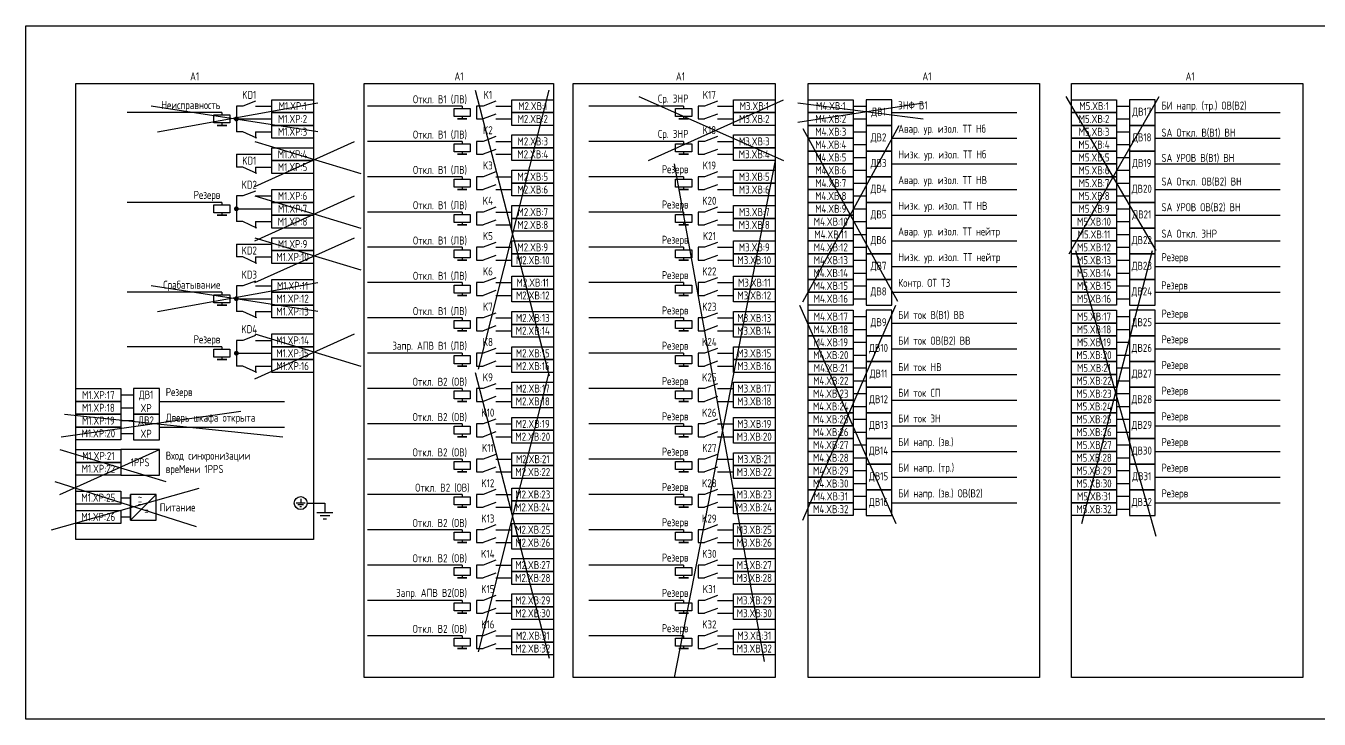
# Model space of a CAD drawing. Header units: millimetres. Extents: x -1117 to 5358, y -90 to 1610.
# Drawn here: x 25 to 427.9, y 704 to 920 of the extents above; entities that cross this region are included whole.
import ezdxf

# ---------------------------------------------------------------- set-up
doc = ezdxf.new("R2010")
doc.units = ezdxf.units.MM
doc.styles.add('Gost_type_A', font='GOST_A.TTF')

# ---------------------------------------------------------------- blocks, each defined once
blk = doc.blocks.new('POINT')
at = {"const_width": 0.75}
blk.add_lwpolyline([(-0.375, 0, 1), (0.375, 0, 1)], format="xyb", close=True, dxfattribs=at)

msp = doc.modelspace()

# ---------------------------------------------------------------- linework, layer by layer
at = {"color": 6}
for p, q in [((165, 900), (188, 811)), ((166, 813), (188, 900)), ((116, 887), (64, 895)), ((66, 887), (116, 896)), ((216, 898), (261, 878)), ((219, 878), (261, 897)), ((265.53, 896), (304.53, 891)), ((349, 898), (377, 850)), ((350, 849), (378, 898)), ((267, 834), (297, 889)), ((267, 888), (296.52, 834.21)), ((116, 831), (64, 839)), ((66, 831), (116, 840)), ((266, 833), (296, 765)), ((267, 766), (296, 833)), ((165, 812), (188, 723)), ((166, 725), (188, 812)), ((36, 792), (92, 800)), ((37, 799), (105, 792)), ((34, 778), (78, 764)), ((33, 763), (79, 776))]:
    msp.add_line(p, q, dxfattribs=at)
at = {"ltscale": 1.08}
for p, q in [((92.58, 895), (90.58, 895)), ((90.58, 895), (90.58, 887)), ((96.58, 895), (101.58, 895)), ((167.41, 895), (165.41, 895)), ((165.41, 895), (165.41, 891)), ((171.41, 895), (176.41, 895)), ((236.41, 895), (234.41, 895)), ((234.41, 895), (234.41, 891)), ((240.41, 895), (245.41, 895)), ((90.58, 891), (101.58, 891)), ((165.41, 891), (167.41, 891)), ((171.41, 891), (176.41, 891)), ((234.41, 891), (236.41, 891)), ((240.41, 891), (245.41, 891)), ((92.58, 887), (90.58, 887)), ((96.58, 887), (101.58, 887)), ((167.41, 884), (165.41, 884)), ((165.41, 884), (165.41, 880)), ((171.41, 884), (176.41, 884)), ((236.41, 884), (234.41, 884)), ((234.41, 884), (234.41, 880)), ((240.41, 884), (245.41, 884)), ((90.58, 880), (101.58, 880)), ((165.41, 880), (167.41, 880)), ((171.41, 880), (176.41, 880)), ((234.41, 880), (236.41, 880)), ((240.41, 880), (245.41, 880)), ((92.58, 876), (90.58, 876)), ((96.58, 876), (101.58, 876)), ((167.41, 873), (165.41, 873)), ((165.41, 873), (165.41, 869)), ((171.41, 873), (176.41, 873)), ((236.41, 873), (234.41, 873)), ((234.41, 873), (234.41, 869)), ((240.41, 873), (245.41, 873)), ((92.58, 867), (90.58, 867)), ((90.58, 867), (90.58, 859)), ((96.58, 867), (101.58, 867)), ((165.41, 869), (167.41, 869)), ((171.41, 869), (176.41, 869)), ((234.41, 869), (236.41, 869)), ((240.41, 869), (245.41, 869)), ((90.58, 863), (101.58, 863)), ((92.58, 859), (90.58, 859)), ((96.58, 859), (101.58, 859)), ((167.41, 862), (165.41, 862)), ((165.41, 862), (165.41, 858)), ((171.41, 862), (176.41, 862)), ((236.41, 862), (234.41, 862)), ((234.41, 862), (234.41, 858)), ((240.41, 862), (245.41, 862)), ((165.41, 858), (167.41, 858)), ((171.41, 858), (176.41, 858)), ((234.41, 858), (236.41, 858)), ((240.41, 858), (245.41, 858)), ((90.58, 852), (101.58, 852)), ((167.41, 851), (165.41, 851)), ((165.41, 851), (165.41, 847)), ((171.41, 851), (176.41, 851)), ((236.41, 851), (234.41, 851)), ((234.41, 851), (234.41, 847)), ((240.41, 851), (245.41, 851)), ((92.58, 848), (90.58, 848)), ((96.58, 848), (101.58, 848)), ((165.41, 847), (167.41, 847)), ((171.41, 847), (176.41, 847)), ((234.41, 847), (236.41, 847)), ((240.41, 847), (245.41, 847)), ((92.58, 839), (90.58, 839)), ((90.58, 839), (90.58, 831)), ((96.58, 839), (101.58, 839)), ((167.41, 840), (165.41, 840)), ((165.41, 840), (165.41, 836)), ((171.41, 840), (176.41, 840)), ((236.41, 840), (234.41, 840)), ((234.41, 840), (234.41, 836)), ((240.41, 840), (245.41, 840)), ((90.58, 835), (101.58, 835)), ((165.41, 836), (167.41, 836)), ((171.41, 836), (176.41, 836)), ((234.41, 836), (236.41, 836)), ((240.41, 836), (245.41, 836)), ((92.58, 831), (90.58, 831)), ((96.58, 831), (101.58, 831)), ((167.41, 829), (165.41, 829)), ((165.41, 829), (165.41, 825)), ((171.41, 829), (176.41, 829)), ((236.41, 829), (234.41, 829)), ((234.41, 829), (234.41, 825)), ((240.41, 829), (245.41, 829)), ((92.58, 822), (90.58, 822)), ((90.58, 822), (90.58, 814)), ((96.58, 822), (101.58, 822)), ((165.41, 825), (167.41, 825)), ((171.41, 825), (176.41, 825)), ((234.41, 825), (236.41, 825)), ((240.41, 825), (245.41, 825)), ((90.58, 818), (101.58, 818)), ((167.41, 818), (165.41, 818)), ((165.41, 818), (165.41, 814)), ((171.41, 818), (176.41, 818)), ((236.41, 818), (234.41, 818)), ((234.41, 818), (234.41, 814)), ((240.41, 818), (245.41, 818)), ((92.58, 814), (90.58, 814)), ((96.58, 814), (101.58, 814)), ((165.41, 814), (167.41, 814)), ((171.41, 814), (176.41, 814)), ((234.41, 814), (236.41, 814)), ((240.41, 814), (245.41, 814)), ((167.41, 807), (165.41, 807)), ((165.41, 807), (165.41, 803)), ((171.41, 807), (176.41, 807)), ((236.41, 807), (234.41, 807)), ((234.41, 807), (234.41, 803)), ((240.41, 807), (245.41, 807)), ((165.41, 803), (167.41, 803)), ((171.41, 803), (176.41, 803)), ((234.41, 803), (236.41, 803)), ((240.41, 803), (245.41, 803)), ((167.41, 796), (165.41, 796)), ((165.41, 796), (165.41, 792)), ((171.41, 796), (176.41, 796)), ((236.41, 796), (234.41, 796)), ((234.41, 796), (234.41, 792)), ((240.41, 796), (245.41, 796)), ((165.41, 792), (167.41, 792)), ((171.41, 792), (176.41, 792)), ((234.41, 792), (236.41, 792)), ((240.41, 792), (245.41, 792)), ((167.41, 785), (165.41, 785)), ((165.41, 785), (165.41, 781)), ((171.41, 785), (176.41, 785)), ((236.41, 785), (234.41, 785)), ((234.41, 785), (234.41, 781)), ((240.41, 785), (245.41, 785)), ((165.41, 781), (167.41, 781)), ((171.41, 781), (176.41, 781)), ((234.41, 781), (236.41, 781)), ((240.41, 781), (245.41, 781)), ((167.41, 774), (165.41, 774)), ((165.41, 774), (165.41, 770)), ((171.41, 774), (176.41, 774)), ((236.41, 774), (234.41, 774)), ((234.41, 774), (234.41, 770)), ((240.41, 774), (245.41, 774)), ((165.41, 770), (167.41, 770)), ((171.41, 770), (176.41, 770)), ((234.41, 770), (236.41, 770)), ((240.41, 770), (245.41, 770)), ((167.41, 763), (165.41, 763)), ((165.41, 763), (165.41, 759)), ((171.41, 763), (176.41, 763)), ((236.41, 763), (234.41, 763)), ((234.41, 763), (234.41, 759)), ((240.41, 763), (245.41, 763)), ((165.41, 759), (167.41, 759)), ((171.41, 759), (176.41, 759)), ((234.41, 759), (236.41, 759)), ((240.41, 759), (245.41, 759)), ((167.41, 752), (165.41, 752)), ((165.41, 752), (165.41, 748)), ((171.41, 752), (176.41, 752)), ((236.41, 752), (234.41, 752)), ((234.41, 752), (234.41, 748)), ((240.41, 752), (245.41, 752)), ((165.41, 748), (167.41, 748)), ((171.41, 748), (176.41, 748)), ((234.41, 748), (236.41, 748)), ((240.41, 748), (245.41, 748)), ((167.41, 741), (165.41, 741)), ((165.41, 741), (165.41, 737)), ((171.41, 741), (176.41, 741)), ((236.41, 741), (234.41, 741)), ((234.41, 741), (234.41, 737)), ((240.41, 741), (245.41, 741)), ((165.41, 737), (167.41, 737)), ((171.41, 737), (176.41, 737)), ((234.41, 737), (236.41, 737)), ((240.41, 737), (245.41, 737)), ((167.41, 730), (165.41, 730)), ((165.41, 730), (165.41, 726)), ((171.41, 730), (176.41, 730)), ((236.41, 730), (234.41, 730)), ((234.41, 730), (234.41, 726)), ((240.41, 730), (245.41, 730)), ((165.41, 726), (167.41, 726)), ((171.41, 726), (176.41, 726)), ((234.41, 726), (236.41, 726)), ((240.41, 726), (245.41, 726))]:
    msp.add_line(p, q, dxfattribs=at)
at = {"ltscale": 4.32}
for p, q in [((96.58, 896.5), (92.58, 895)), ((171.41, 896.5), (167.41, 895)), ((240.41, 896.5), (236.41, 895)), ((171.41, 892.5), (167.41, 891)), ((240.41, 892.5), (236.41, 891)), ((96.97, 885), (92.58, 887)), ((171.41, 885.5), (167.41, 884)), ((240.41, 885.5), (236.41, 884)), ((171.41, 881.5), (167.41, 880)), ((240.41, 881.5), (236.41, 880)), ((96.97, 874), (92.58, 876)), ((171.41, 874.5), (167.41, 873)), ((240.41, 874.5), (236.41, 873)), ((171.41, 870.5), (167.41, 869)), ((240.41, 870.5), (236.41, 869)), ((96.58, 868.5), (92.58, 867)), ((171.41, 863.5), (167.41, 862)), ((240.41, 863.5), (236.41, 862)), ((96.97, 857), (92.58, 859)), ((171.41, 859.5), (167.41, 858)), ((240.41, 859.5), (236.41, 858)), ((171.41, 852.5), (167.41, 851)), ((240.41, 852.5), (236.41, 851)), ((96.97, 846), (92.58, 848)), ((171.41, 848.5), (167.41, 847)), ((240.41, 848.5), (236.41, 847)), ((96.58, 840.5), (92.58, 839)), ((171.41, 841.5), (167.41, 840)), ((240.41, 841.5), (236.41, 840)), ((171.41, 837.5), (167.41, 836)), ((240.41, 837.5), (236.41, 836)), ((96.97, 829), (92.58, 831)), ((171.41, 830.5), (167.41, 829)), ((240.41, 830.5), (236.41, 829)), ((171.41, 826.5), (167.41, 825)), ((240.41, 826.5), (236.41, 825)), ((96.58, 823.5), (92.58, 822)), ((171.41, 819.5), (167.41, 818)), ((240.41, 819.5), (236.41, 818)), ((96.97, 812), (92.58, 814)), ((171.41, 815.5), (167.41, 814)), ((240.41, 815.5), (236.41, 814)), ((171.41, 808.5), (167.41, 807)), ((240.41, 808.5), (236.41, 807)), ((171.41, 804.5), (167.41, 803)), ((240.41, 804.5), (236.41, 803)), ((171.41, 797.5), (167.41, 796)), ((240.41, 797.5), (236.41, 796)), ((171.41, 793.5), (167.41, 792)), ((240.41, 793.5), (236.41, 792)), ((171.41, 786.5), (167.41, 785)), ((240.41, 786.5), (236.41, 785)), ((171.41, 782.5), (167.41, 781)), ((240.41, 782.5), (236.41, 781)), ((171.41, 775.5), (167.41, 774)), ((240.41, 775.5), (236.41, 774)), ((112.03, 771.32), (109.18, 771.32)), ((111.46, 770.75), (109.75, 770.75)), ((110.89, 770.18), (110.32, 770.18)), ((110.61, 772.6), (110.61, 771.32)), ((118.14, 771.32), (118.14, 768.32)), ((171.41, 771.5), (167.41, 770)), ((240.41, 771.5), (236.41, 770)), ((120.64, 768.32), (115.64, 768.32)), ((119.64, 767.32), (116.64, 767.32)), ((118.64, 766.32), (117.64, 766.32)), ((171.41, 764.5), (167.41, 763)), ((240.41, 764.5), (236.41, 763)), ((171.41, 760.5), (167.41, 759)), ((240.41, 760.5), (236.41, 759)), ((171.41, 753.5), (167.41, 752)), ((240.41, 753.5), (236.41, 752)), ((171.41, 749.5), (167.41, 748)), ((240.41, 749.5), (236.41, 748)), ((171.41, 742.5), (167.41, 741)), ((240.41, 742.5), (236.41, 741)), ((171.41, 738.5), (167.41, 737)), ((240.41, 738.5), (236.41, 737)), ((171.41, 731.5), (167.41, 730)), ((240.41, 731.5), (236.41, 730)), ((171.41, 727.5), (167.41, 726)), ((240.41, 727.5), (236.41, 726))]:
    msp.add_line(p, q, dxfattribs=at)
for p, q in [((160.91, 895), (131.41, 895)), ((160.91, 895), (160.91, 894.25)), ((229.91, 895), (200.41, 895)), ((229.91, 895), (229.91, 894.25)), ((282.75, 895), (286.75, 895)), ((364.75, 895), (368.75, 895)), ((86.08, 893), (56.58, 893)), ((86.08, 893), (86.08, 892.25)), ((160.91, 891.75), (160.91, 891)), ((229.91, 891.75), (229.91, 891)), ((282.75, 891), (286.75, 891)), ((294.75, 893), (333.75, 893)), ((364.75, 891), (368.75, 891)), ((376.75, 893), (415.75, 893)), ((86.08, 889.75), (86.08, 889)), ((96.58, 887), (96.58, 885)), ((282.75, 887), (286.75, 887)), ((364.75, 887), (368.75, 887)), ((160.91, 884), (131.41, 884)), ((160.91, 884), (160.91, 883.25)), ((229.91, 884), (200.41, 884)), ((229.91, 884), (229.91, 883.25)), ((282.75, 883), (286.75, 883)), ((294.75, 885), (333.75, 885)), ((364.75, 883), (368.75, 883)), ((376.75, 885), (415.75, 885)), ((90.58, 880), (90.58, 876)), ((160.91, 880.75), (160.91, 880)), ((229.91, 880.75), (229.91, 880)), ((282.75, 879), (286.75, 879)), ((364.75, 879), (368.75, 879)), ((96.58, 876), (96.58, 874)), ((282.75, 875), (286.75, 875)), ((294.75, 877), (333.75, 877)), ((364.75, 875), (368.75, 875)), ((376.75, 877), (415.75, 877)), ((160.91, 873), (131.41, 873)), ((160.91, 873), (160.91, 872.25)), ((229.91, 873), (200.41, 873)), ((229.91, 873), (229.91, 872.25)), ((282.75, 871), (286.75, 871)), ((364.75, 871), (368.75, 871)), ((160.91, 869.75), (160.91, 869)), ((229.91, 869.75), (229.91, 869)), ((282.75, 867), (286.75, 867)), ((294.75, 869), (333.75, 869)), ((364.75, 867), (368.75, 867)), ((376.75, 869), (415.75, 869)), ((86.08, 865), (56.58, 865)), ((86.08, 865), (86.08, 864.25)), ((282.75, 863), (286.75, 863)), ((364.75, 863), (368.75, 863)), ((86.08, 861.75), (86.08, 861)), ((96.58, 859), (96.58, 857)), ((160.91, 862), (131.41, 862)), ((160.91, 862), (160.91, 861.25)), ((160.91, 858.75), (160.91, 858)), ((229.91, 862), (200.41, 862)), ((229.91, 862), (229.91, 861.25)), ((229.91, 858.75), (229.91, 858)), ((282.75, 859), (286.75, 859)), ((294.75, 861), (333.75, 861)), ((364.75, 859), (368.75, 859)), ((376.75, 861), (415.75, 861)), ((282.75, 855), (286.75, 855)), ((364.75, 855), (368.75, 855)), ((90.58, 852), (90.58, 848)), ((160.91, 851), (131.41, 851)), ((160.91, 851), (160.91, 850.25)), ((229.91, 851), (200.41, 851)), ((229.91, 851), (229.91, 850.25)), ((282.75, 851), (286.75, 851)), ((294.75, 853), (333.75, 853)), ((364.75, 851), (368.75, 851)), ((376.75, 853), (415.75, 853)), ((96.58, 848), (96.58, 846)), ((160.91, 847.75), (160.91, 847)), ((229.91, 847.75), (229.91, 847)), ((282.75, 847), (286.75, 847)), ((364.75, 847), (368.75, 847)), ((282.75, 843), (286.75, 843)), ((294.75, 845), (333.75, 845)), ((364.75, 843), (368.75, 843)), ((376.75, 845), (415.75, 845)), ((160.91, 840), (131.41, 840)), ((160.91, 840), (160.91, 839.25)), ((229.91, 840), (200.41, 840)), ((229.91, 840), (229.91, 839.25)), ((282.75, 839), (286.75, 839)), ((364.75, 839), (368.75, 839)), ((86.08, 837), (56.58, 837)), ((86.08, 837), (86.08, 836.25)), ((160.91, 836.75), (160.91, 836)), ((229.91, 836.75), (229.91, 836)), ((282.75, 835), (286.75, 835)), ((294.75, 837), (333.75, 837)), ((364.75, 835), (368.75, 835)), ((376.75, 837), (415.75, 837)), ((86.08, 833.75), (86.08, 833)), ((96.58, 831), (96.58, 829)), ((160.91, 829), (131.41, 829)), ((160.91, 829), (160.91, 828.25)), ((229.91, 829), (200.41, 829)), ((229.91, 829), (229.91, 828.25)), ((282.75, 829.42), (286.75, 829.42)), ((294.75, 827.42), (333.75, 827.42)), ((364.75, 829.42), (368.75, 829.42)), ((376.75, 827.42), (415.75, 827.42)), ((160.91, 825.75), (160.91, 825)), ((229.91, 825.75), (229.91, 825)), ((282.75, 825.42), (286.75, 825.42)), ((364.75, 825.42), (368.75, 825.42)), ((86.08, 820), (56.58, 820)), ((86.08, 820), (86.08, 819.25)), ((160.91, 818), (131.41, 818)), ((160.91, 818), (160.91, 817.25)), ((229.91, 818), (200.41, 818)), ((229.91, 818), (229.91, 817.25)), ((282.75, 821.42), (286.75, 821.42)), ((294.75, 819.42), (333.75, 819.42)), ((364.75, 821.42), (368.75, 821.42)), ((376.75, 819.42), (415.75, 819.42)), ((86.08, 816.75), (86.08, 816)), ((96.58, 814), (96.58, 812)), ((160.91, 814.75), (160.91, 814)), ((229.91, 814.75), (229.91, 814)), ((282.75, 817.42), (286.75, 817.42)), ((364.75, 817.42), (368.75, 817.42)), ((282.75, 813.42), (286.75, 813.42)), ((294.75, 811.42), (333.75, 811.42)), ((364.75, 813.42), (368.75, 813.42)), ((376.75, 811.42), (415.75, 811.42)), ((160.91, 807), (131.41, 807)), ((160.91, 807), (160.91, 806.25)), ((229.91, 807), (200.41, 807)), ((229.91, 807), (229.91, 806.25)), ((282.75, 809.42), (286.75, 809.42)), ((364.75, 809.42), (368.75, 809.42)), ((54.58, 805), (58.58, 805)), ((66.58, 803), (105.58, 803)), ((160.91, 803.75), (160.91, 803)), ((229.91, 803.75), (229.91, 803)), ((282.75, 805.42), (286.75, 805.42)), ((294.75, 803.42), (333.75, 803.42)), ((364.75, 805.42), (368.75, 805.42)), ((376.75, 803.42), (415.75, 803.42)), ((54.58, 801), (58.58, 801)), ((282.75, 801.42), (286.75, 801.42)), ((364.75, 801.42), (368.75, 801.42)), ((54.58, 797), (58.58, 797)), ((66.58, 795), (105.58, 795)), ((160.91, 796), (131.41, 796)), ((160.91, 796), (160.91, 795.25)), ((229.91, 796), (200.41, 796)), ((229.91, 796), (229.91, 795.25)), ((282.75, 797.42), (286.75, 797.42)), ((294.75, 795.42), (333.75, 795.42)), ((364.75, 797.42), (368.75, 797.42)), ((376.75, 795.42), (415.75, 795.42)), ((54.58, 793), (58.58, 793)), ((160.91, 792.75), (160.91, 792)), ((229.91, 792.75), (229.91, 792)), ((282.75, 793.42), (286.75, 793.42)), ((364.75, 793.42), (368.75, 793.42)), ((282.75, 789.42), (286.75, 789.42)), ((294.75, 787.42), (333.75, 787.42)), ((364.75, 789.42), (368.75, 789.42)), ((376.75, 787.42), (415.75, 787.42)), ((160.91, 785), (131.41, 785)), ((160.91, 785), (160.91, 784.25)), ((160.91, 781.75), (160.91, 781)), ((229.91, 785), (200.41, 785)), ((229.91, 785), (229.91, 784.25)), ((229.91, 781.75), (229.91, 781)), ((282.75, 785.42), (286.75, 785.42)), ((364.75, 785.42), (368.75, 785.42)), ((282.75, 781.42), (286.75, 781.42)), ((294.75, 779.42), (333.75, 779.42)), ((364.75, 781.42), (368.75, 781.42)), ((376.75, 779.42), (415.75, 779.42)), ((57.58, 766), (57.58, 774)), ((57.58, 766), (65.58, 774)), ((160.91, 774), (131.41, 774)), ((160.91, 774), (160.91, 773.25)), ((229.91, 774), (200.41, 774)), ((229.91, 774), (229.91, 773.25)), ((282.75, 777.42), (286.75, 777.42)), ((364.75, 777.42), (368.75, 777.42)), ((112.63, 771.32), (118.14, 771.32)), ((160.91, 770.75), (160.91, 770)), ((229.91, 770.75), (229.91, 770)), ((282.75, 773.42), (286.75, 773.42)), ((294.75, 771.42), (333.75, 771.42)), ((364.75, 773.42), (368.75, 773.42)), ((376.75, 771.42), (415.75, 771.42)), ((282.75, 769.42), (286.75, 769.42)), ((364.75, 769.42), (368.75, 769.42)), ((160.91, 763), (131.41, 763)), ((160.91, 763), (160.91, 762.25)), ((229.91, 763), (200.41, 763)), ((229.91, 763), (229.91, 762.25)), ((160.91, 759.75), (160.91, 759)), ((229.91, 759.75), (229.91, 759)), ((160.91, 752), (131.41, 752)), ((160.91, 752), (160.91, 751.25)), ((229.91, 752), (200.41, 752)), ((229.91, 752), (229.91, 751.25)), ((160.91, 748.75), (160.91, 748)), ((229.91, 748.75), (229.91, 748)), ((160.91, 741), (131.41, 741)), ((160.91, 741), (160.91, 740.25)), ((160.91, 737.75), (160.91, 737)), ((229.91, 741), (200.41, 741)), ((229.91, 741), (229.91, 740.25)), ((229.91, 737.75), (229.91, 737)), ((160.91, 730), (131.41, 730)), ((160.91, 730), (160.91, 729.25)), ((229.91, 730), (200.41, 730)), ((229.91, 730), (229.91, 729.25)), ((160.91, 726.75), (160.91, 726)), ((229.91, 726.75), (229.91, 726))]:
    msp.add_line(p, q)
at = {"color": 3}
for p, q in [((96.36, 884), (129.36, 874)), ((96.36, 870), (127.36, 884)), ((258.41, 878), (226.94, 717)), ((227, 877), (255, 722)), ((96.36, 867), (129.36, 857)), ((96.36, 853), (127.36, 867)), ((96.36, 854), (129.36, 844)), ((96.36, 840), (127.36, 854)), ((352, 850), (377, 761)), ((354, 765), (376, 850)), ((96.36, 824), (129.36, 814)), ((96.36, 810), (127.36, 824)), ((35.58, 788), (68.58, 778)), ((35.58, 774), (66.58, 788))]:
    msp.add_line(p, q, dxfattribs=at)
at = {"ltscale": 4}
for p, q in [((54.58, 773), (57.58, 773)), ((54.58, 767), (57.58, 767))]:
    msp.add_line(p, q, dxfattribs=at)
for points in [[(25, 920), (807.02, 920), (807.02, 704), (25, 704)], [(40.58, 902), (114.58, 902), (114.58, 760), (40.58, 760)], [(130.41, 902), (189.41, 902), (189.41, 717), (130.41, 717)], [(195.47, 902), (258.41, 902), (258.41, 717), (195.47, 717)], [(268.75, 902), (340.75, 902), (340.75, 717), (268.75, 717)], [(350.75, 902), (422.75, 902), (422.75, 717), (350.75, 717)], [(101.58, 897), (114.58, 897), (114.58, 893), (101.58, 893)], [(176.41, 897), (189.41, 897), (189.41, 893), (176.41, 893)], [(245.41, 897), (258.41, 897), (258.41, 893), (245.41, 893)], [(268.75, 897), (282.75, 897), (282.75, 893), (268.75, 893)], [(350.75, 897), (364.75, 897), (364.75, 893), (350.75, 893)], [(88.58, 892.25), (88.58, 889.75), (83.58, 889.75), (83.58, 892.25)], [(101.58, 893), (114.58, 893), (114.58, 889), (101.58, 889)], [(163.41, 894.25), (163.41, 891.75), (158.41, 891.75), (158.41, 894.25)], [(162.41, 891), (159.41, 891)], [(176.41, 893), (189.41, 893), (189.41, 889), (176.41, 889)], [(232.41, 894.25), (232.41, 891.75), (227.41, 891.75), (227.41, 894.25)], [(231.41, 891), (228.41, 891)], [(245.41, 893), (258.41, 893), (258.41, 889), (245.41, 889)], [(268.75, 893), (282.75, 893), (282.75, 889), (268.75, 889)], [(350.75, 893), (364.75, 893), (364.75, 889), (350.75, 889)], [(87.58, 889), (84.58, 889)], [(101.58, 889), (114.58, 889), (114.58, 885), (101.58, 885)], [(268.75, 889), (282.75, 889), (282.75, 885), (268.75, 885)], [(350.75, 889), (364.75, 889), (364.75, 885), (350.75, 885)], [(163.41, 883.25), (163.41, 880.75), (158.41, 880.75), (158.41, 883.25)], [(176.41, 886), (189.41, 886), (189.41, 882), (176.41, 882)], [(232.41, 883.25), (232.41, 880.75), (227.41, 880.75), (227.41, 883.25)], [(245.41, 886), (258.41, 886), (258.41, 882), (245.41, 882)], [(268.75, 885), (282.75, 885), (282.75, 881), (268.75, 881)], [(350.75, 885), (364.75, 885), (364.75, 881), (350.75, 881)], [(101.58, 882), (114.58, 882), (114.58, 878), (101.58, 878)], [(162.41, 880), (159.41, 880)], [(176.41, 882), (189.41, 882), (189.41, 878), (176.41, 878)], [(231.41, 880), (228.41, 880)], [(245.41, 882), (258.41, 882), (258.41, 878), (245.41, 878)], [(268.75, 881), (282.75, 881), (282.75, 877), (268.75, 877)], [(350.75, 881), (364.75, 881), (364.75, 877), (350.75, 877)], [(101.58, 878), (114.58, 878), (114.58, 874), (101.58, 874)], [(176.41, 875), (189.41, 875), (189.41, 871), (176.41, 871)], [(245.41, 875), (258.41, 875), (258.41, 871), (245.41, 871)], [(268.75, 877), (282.75, 877), (282.75, 873), (268.75, 873)], [(350.75, 877), (364.75, 877), (364.75, 873), (350.75, 873)], [(163.41, 872.25), (163.41, 869.75), (158.41, 869.75), (158.41, 872.25)], [(176.41, 871), (189.41, 871), (189.41, 867), (176.41, 867)], [(232.41, 872.25), (232.41, 869.75), (227.41, 869.75), (227.41, 872.25)], [(245.41, 871), (258.41, 871), (258.41, 867), (245.41, 867)], [(268.75, 873), (282.75, 873), (282.75, 869), (268.75, 869)], [(350.75, 873), (364.75, 873), (364.75, 869), (350.75, 869)], [(101.58, 869), (114.58, 869), (114.58, 865), (101.58, 865)], [(162.41, 869), (159.41, 869)], [(231.41, 869), (228.41, 869)], [(268.75, 869), (282.75, 869), (282.75, 865), (268.75, 865)], [(350.75, 869), (364.75, 869), (364.75, 865), (350.75, 865)], [(88.58, 864.25), (88.58, 861.75), (83.58, 861.75), (83.58, 864.25)], [(101.58, 865), (114.58, 865), (114.58, 861), (101.58, 861)], [(176.41, 864), (189.41, 864), (189.41, 860), (176.41, 860)], [(245.41, 864), (258.41, 864), (258.41, 860), (245.41, 860)], [(268.75, 865), (282.75, 865), (282.75, 861), (268.75, 861)], [(350.75, 865), (364.75, 865), (364.75, 861), (350.75, 861)], [(87.58, 861), (84.58, 861)], [(101.58, 861), (114.58, 861), (114.58, 857), (101.58, 857)], [(163.41, 861.25), (163.41, 858.75), (158.41, 858.75), (158.41, 861.25)], [(176.41, 860), (189.41, 860), (189.41, 856), (176.41, 856)], [(232.41, 861.25), (232.41, 858.75), (227.41, 858.75), (227.41, 861.25)], [(245.41, 860), (258.41, 860), (258.41, 856), (245.41, 856)], [(268.75, 861), (282.75, 861), (282.75, 857), (268.75, 857)], [(350.75, 861), (364.75, 861), (364.75, 857), (350.75, 857)], [(162.41, 858), (159.41, 858)], [(231.41, 858), (228.41, 858)], [(268.75, 857), (282.75, 857), (282.75, 853), (268.75, 853)], [(350.75, 857), (364.75, 857), (364.75, 853), (350.75, 853)], [(101.58, 854), (114.58, 854), (114.58, 850), (101.58, 850)], [(163.41, 850.25), (163.41, 847.75), (158.41, 847.75), (158.41, 850.25)], [(176.41, 853), (189.41, 853), (189.41, 849), (176.41, 849)], [(232.41, 850.25), (232.41, 847.75), (227.41, 847.75), (227.41, 850.25)], [(245.41, 853), (258.41, 853), (258.41, 849), (245.41, 849)], [(268.75, 853), (282.75, 853), (282.75, 849), (268.75, 849)], [(350.75, 853), (364.75, 853), (364.75, 849), (350.75, 849)], [(101.58, 850), (114.58, 850), (114.58, 846), (101.58, 846)], [(162.41, 847), (159.41, 847)], [(176.41, 849), (189.41, 849), (189.41, 845), (176.41, 845)], [(231.41, 847), (228.41, 847)], [(245.41, 849), (258.41, 849), (258.41, 845), (245.41, 845)], [(268.75, 849), (282.75, 849), (282.75, 845), (268.75, 845)], [(350.75, 849), (364.75, 849), (364.75, 845), (350.75, 845)], [(268.75, 845), (282.75, 845), (282.75, 841), (268.75, 841)], [(350.75, 845), (364.75, 845), (364.75, 841), (350.75, 841)], [(101.58, 841), (114.58, 841), (114.58, 837), (101.58, 837)], [(163.41, 839.25), (163.41, 836.75), (158.41, 836.75), (158.41, 839.25)], [(176.41, 842), (189.41, 842), (189.41, 838), (176.41, 838)], [(176.41, 838), (189.41, 838), (189.41, 834), (176.41, 834)], [(232.41, 839.25), (232.41, 836.75), (227.41, 836.75), (227.41, 839.25)], [(245.41, 842), (258.41, 842), (258.41, 838), (245.41, 838)], [(245.41, 838), (258.41, 838), (258.41, 834), (245.41, 834)], [(268.75, 841), (282.75, 841), (282.75, 837), (268.75, 837)], [(350.75, 841), (364.75, 841), (364.75, 837), (350.75, 837)], [(88.58, 836.25), (88.58, 833.75), (83.58, 833.75), (83.58, 836.25)], [(101.58, 837), (114.58, 837), (114.58, 833), (101.58, 833)], [(162.41, 836), (159.41, 836)], [(231.41, 836), (228.41, 836)], [(268.75, 837), (282.75, 837), (282.75, 833), (268.75, 833)], [(350.75, 837), (364.75, 837), (364.75, 833), (350.75, 833)], [(87.58, 833), (84.58, 833)], [(101.58, 833), (114.58, 833), (114.58, 829), (101.58, 829)], [(176.41, 831), (189.41, 831), (189.41, 827), (176.41, 827)], [(245.41, 831), (258.41, 831), (258.41, 827), (245.41, 827)], [(268.75, 831.42), (282.75, 831.42), (282.75, 827.42), (268.75, 827.42)], [(350.75, 831.42), (364.75, 831.42), (364.75, 827.42), (350.75, 827.42)], [(163.41, 828.25), (163.41, 825.75), (158.41, 825.75), (158.41, 828.25)], [(176.41, 827), (189.41, 827), (189.41, 823), (176.41, 823)], [(232.41, 828.25), (232.41, 825.75), (227.41, 825.75), (227.41, 828.25)], [(245.41, 827), (258.41, 827), (258.41, 823), (245.41, 823)], [(268.75, 827.42), (282.75, 827.42), (282.75, 823.42), (268.75, 823.42)], [(350.75, 827.42), (364.75, 827.42), (364.75, 823.42), (350.75, 823.42)], [(101.58, 824), (114.58, 824), (114.58, 820), (101.58, 820)], [(162.41, 825), (159.41, 825)], [(231.41, 825), (228.41, 825)], [(268.75, 823.42), (282.75, 823.42), (282.75, 819.42), (268.75, 819.42)], [(350.75, 823.42), (364.75, 823.42), (364.75, 819.42), (350.75, 819.42)], [(88.58, 819.25), (88.58, 816.75), (83.58, 816.75), (83.58, 819.25)], [(101.58, 820), (114.58, 820), (114.58, 816), (101.58, 816)], [(176.41, 820), (189.41, 820), (189.41, 816), (176.41, 816)], [(245.41, 820), (258.41, 820), (258.41, 816), (245.41, 816)], [(268.75, 819.42), (282.75, 819.42), (282.75, 815.42), (268.75, 815.42)], [(350.75, 819.42), (364.75, 819.42), (364.75, 815.42), (350.75, 815.42)], [(87.58, 816), (84.58, 816)], [(101.58, 816), (114.58, 816), (114.58, 812), (101.58, 812)], [(163.41, 817.25), (163.41, 814.75), (158.41, 814.75), (158.41, 817.25)], [(162.41, 814), (159.41, 814)], [(176.41, 816), (189.41, 816), (189.41, 812), (176.41, 812)], [(232.41, 817.25), (232.41, 814.75), (227.41, 814.75), (227.41, 817.25)], [(231.41, 814), (228.41, 814)], [(245.41, 816), (258.41, 816), (258.41, 812), (245.41, 812)], [(268.75, 815.42), (282.75, 815.42), (282.75, 811.42), (268.75, 811.42)], [(350.75, 815.42), (364.75, 815.42), (364.75, 811.42), (350.75, 811.42)], [(268.75, 811.42), (282.75, 811.42), (282.75, 807.42), (268.75, 807.42)], [(350.75, 811.42), (364.75, 811.42), (364.75, 807.42), (350.75, 807.42)], [(40.58, 807), (54.58, 807), (54.58, 803), (40.58, 803)], [(163.41, 806.25), (163.41, 803.75), (158.41, 803.75), (158.41, 806.25)], [(176.41, 809), (189.41, 809), (189.41, 805), (176.41, 805)], [(232.41, 806.25), (232.41, 803.75), (227.41, 803.75), (227.41, 806.25)], [(245.41, 809), (258.41, 809), (258.41, 805), (245.41, 805)], [(268.75, 807.42), (282.75, 807.42), (282.75, 803.42), (268.75, 803.42)], [(350.75, 807.42), (364.75, 807.42), (364.75, 803.42), (350.75, 803.42)], [(40.58, 803), (54.58, 803), (54.58, 799), (40.58, 799)], [(162.41, 803), (159.41, 803)], [(176.41, 805), (189.41, 805), (189.41, 801), (176.41, 801)], [(231.41, 803), (228.41, 803)], [(245.41, 805), (258.41, 805), (258.41, 801), (245.41, 801)], [(268.75, 803.42), (282.75, 803.42), (282.75, 799.42), (268.75, 799.42)], [(350.75, 803.42), (364.75, 803.42), (364.75, 799.42), (350.75, 799.42)], [(40.58, 799), (54.58, 799), (54.58, 795), (40.58, 795)], [(176.41, 798), (189.41, 798), (189.41, 794), (176.41, 794)], [(245.41, 798), (258.41, 798), (258.41, 794), (245.41, 794)], [(268.75, 799.42), (282.75, 799.42), (282.75, 795.42), (268.75, 795.42)], [(350.75, 799.42), (364.75, 799.42), (364.75, 795.42), (350.75, 795.42)], [(40.58, 795), (54.58, 795), (54.58, 791), (40.58, 791)], [(163.41, 795.25), (163.41, 792.75), (158.41, 792.75), (158.41, 795.25)], [(176.41, 794), (189.41, 794), (189.41, 790), (176.41, 790)], [(232.41, 795.25), (232.41, 792.75), (227.41, 792.75), (227.41, 795.25)], [(245.41, 794), (258.41, 794), (258.41, 790), (245.41, 790)], [(268.75, 795.42), (282.75, 795.42), (282.75, 791.42), (268.75, 791.42)], [(350.75, 795.42), (364.75, 795.42), (364.75, 791.42), (350.75, 791.42)], [(162.41, 792), (159.41, 792)], [(231.41, 792), (228.41, 792)], [(268.75, 791.42), (282.75, 791.42), (282.75, 787.42), (268.75, 787.42)], [(350.75, 791.42), (364.75, 791.42), (364.75, 787.42), (350.75, 787.42)], [(40.58, 788), (54.58, 788), (54.58, 784), (40.58, 784)], [(176.41, 787), (189.41, 787), (189.41, 783), (176.41, 783)], [(245.41, 787), (258.41, 787), (258.41, 783), (245.41, 783)], [(268.75, 787.42), (282.75, 787.42), (282.75, 783.42), (268.75, 783.42)], [(350.75, 787.42), (364.75, 787.42), (364.75, 783.42), (350.75, 783.42)], [(40.58, 784), (54.58, 784), (54.58, 780), (40.58, 780)], [(163.41, 784.25), (163.41, 781.75), (158.41, 781.75), (158.41, 784.25)], [(176.41, 783), (189.41, 783), (189.41, 779), (176.41, 779)], [(232.41, 784.25), (232.41, 781.75), (227.41, 781.75), (227.41, 784.25)], [(245.41, 783), (258.41, 783), (258.41, 779), (245.41, 779)], [(268.75, 783.42), (282.75, 783.42), (282.75, 779.42), (268.75, 779.42)], [(350.75, 783.42), (364.75, 783.42), (364.75, 779.42), (350.75, 779.42)], [(162.41, 781), (159.41, 781)], [(231.41, 781), (228.41, 781)], [(268.75, 779.42), (282.75, 779.42), (282.75, 775.42), (268.75, 775.42)], [(350.75, 779.42), (364.75, 779.42), (364.75, 775.42), (350.75, 775.42)], [(40.58, 775), (54.58, 775), (54.58, 771), (40.58, 771)], [(176.41, 776), (189.41, 776), (189.41, 772), (176.41, 772)], [(245.41, 776), (258.41, 776), (258.41, 772), (245.41, 772)], [(268.75, 775.42), (282.75, 775.42), (282.75, 771.42), (268.75, 771.42)], [(350.75, 775.42), (364.75, 775.42), (364.75, 771.42), (350.75, 771.42)], [(163.41, 773.25), (163.41, 770.75), (158.41, 770.75), (158.41, 773.25)], [(162.41, 770), (159.41, 770)], [(176.41, 772), (189.41, 772), (189.41, 768), (176.41, 768)], [(232.41, 773.25), (232.41, 770.75), (227.41, 770.75), (227.41, 773.25)], [(231.41, 770), (228.41, 770)], [(245.41, 772), (258.41, 772), (258.41, 768), (245.41, 768)], [(268.75, 771.42), (282.75, 771.42), (282.75, 767.42), (268.75, 767.42)], [(350.75, 771.42), (364.75, 771.42), (364.75, 767.42), (350.75, 767.42)], [(40.58, 769), (54.58, 769), (54.58, 765), (40.58, 765)], [(163.41, 762.25), (163.41, 759.75), (158.41, 759.75), (158.41, 762.25)], [(176.41, 765), (189.41, 765), (189.41, 761), (176.41, 761)], [(232.41, 762.25), (232.41, 759.75), (227.41, 759.75), (227.41, 762.25)], [(245.41, 765), (258.41, 765), (258.41, 761), (245.41, 761)], [(162.41, 759), (159.41, 759)], [(176.41, 761), (189.41, 761), (189.41, 757), (176.41, 757)], [(231.41, 759), (228.41, 759)], [(245.41, 761), (258.41, 761), (258.41, 757), (245.41, 757)], [(176.41, 754), (189.41, 754), (189.41, 750), (176.41, 750)], [(245.41, 754), (258.41, 754), (258.41, 750), (245.41, 750)], [(163.41, 751.25), (163.41, 748.75), (158.41, 748.75), (158.41, 751.25)], [(176.41, 750), (189.41, 750), (189.41, 746), (176.41, 746)], [(232.41, 751.25), (232.41, 748.75), (227.41, 748.75), (227.41, 751.25)], [(245.41, 750), (258.41, 750), (258.41, 746), (245.41, 746)], [(162.41, 748), (159.41, 748)], [(231.41, 748), (228.41, 748)], [(176.41, 743), (189.41, 743), (189.41, 739), (176.41, 739)], [(245.41, 743), (258.41, 743), (258.41, 739), (245.41, 739)], [(163.41, 740.25), (163.41, 737.75), (158.41, 737.75), (158.41, 740.25)], [(176.41, 739), (189.41, 739), (189.41, 735), (176.41, 735)], [(232.41, 740.25), (232.41, 737.75), (227.41, 737.75), (227.41, 740.25)], [(245.41, 739), (258.41, 739), (258.41, 735), (245.41, 735)], [(162.41, 737), (159.41, 737)], [(231.41, 737), (228.41, 737)], [(163.41, 729.25), (163.41, 726.75), (158.41, 726.75), (158.41, 729.25)], [(176.41, 732), (189.41, 732), (189.41, 728), (176.41, 728)], [(232.41, 729.25), (232.41, 726.75), (227.41, 726.75), (227.41, 729.25)], [(245.41, 732), (258.41, 732), (258.41, 728), (245.41, 728)], [(162.41, 726), (159.41, 726)], [(176.41, 728), (189.41, 728), (189.41, 724), (176.41, 724)], [(231.41, 726), (228.41, 726)], [(245.41, 728), (258.41, 728), (258.41, 724), (245.41, 724)]]:
    msp.add_lwpolyline(points, close=True)
at = {"color": 6}
msp.add_lwpolyline([(265.53, 890), (304.53, 896)], dxfattribs=at)
at = {"ltscale": 4}
for points in [[(286.75, 889), (294.75, 889), (294.75, 897), (286.75, 897)], [(368.75, 889), (376.75, 889), (376.75, 897), (368.75, 897)], [(286.75, 881), (294.75, 881), (294.75, 889), (286.75, 889)], [(368.75, 881), (376.75, 881), (376.75, 889), (368.75, 889)], [(286.75, 873), (294.75, 873), (294.75, 881), (286.75, 881)], [(368.75, 873), (376.75, 873), (376.75, 881), (368.75, 881)], [(286.75, 865), (294.75, 865), (294.75, 873), (286.75, 873)], [(368.75, 865), (376.75, 865), (376.75, 873), (368.75, 873)], [(286.75, 857), (294.75, 857), (294.75, 865), (286.75, 865)], [(368.75, 857), (376.75, 857), (376.75, 865), (368.75, 865)], [(286.75, 849), (294.75, 849), (294.75, 857), (286.75, 857)], [(368.75, 849), (376.75, 849), (376.75, 857), (368.75, 857)], [(286.75, 841), (294.75, 841), (294.75, 849), (286.75, 849)], [(368.75, 841), (376.75, 841), (376.75, 849), (368.75, 849)], [(286.75, 833), (294.75, 833), (294.75, 841), (286.75, 841)], [(368.75, 833), (376.75, 833), (376.75, 841), (368.75, 841)], [(286.75, 823.42), (294.75, 823.42), (294.75, 831.42), (286.75, 831.42)], [(368.75, 823.42), (376.75, 823.42), (376.75, 831.42), (368.75, 831.42)], [(286.75, 815.42), (294.75, 815.42), (294.75, 823.42), (286.75, 823.42)], [(368.75, 815.42), (376.75, 815.42), (376.75, 823.42), (368.75, 823.42)], [(286.75, 807.42), (294.75, 807.42), (294.75, 815.42), (286.75, 815.42)], [(368.75, 807.42), (376.75, 807.42), (376.75, 815.42), (368.75, 815.42)], [(58.58, 799), (66.58, 799), (66.58, 807), (58.58, 807)], [(286.75, 799.42), (294.75, 799.42), (294.75, 807.42), (286.75, 807.42)], [(368.75, 799.42), (376.75, 799.42), (376.75, 807.42), (368.75, 807.42)], [(58.58, 791), (66.58, 791), (66.58, 799), (58.58, 799)], [(286.75, 791.42), (294.75, 791.42), (294.75, 799.42), (286.75, 799.42)], [(368.75, 791.42), (376.75, 791.42), (376.75, 799.42), (368.75, 799.42)], [(286.75, 783.42), (294.75, 783.42), (294.75, 791.42), (286.75, 791.42)], [(368.75, 783.42), (376.75, 783.42), (376.75, 791.42), (368.75, 791.42)], [(54.58, 780), (66.58, 780), (66.58, 788), (54.58, 788)], [(286.75, 775.42), (294.75, 775.42), (294.75, 783.42), (286.75, 783.42)], [(368.75, 775.42), (376.75, 775.42), (376.75, 783.42), (368.75, 783.42)], [(57.58, 766), (65.58, 766), (65.58, 774), (57.58, 774)], [(286.75, 767.42), (294.75, 767.42), (294.75, 775.42), (286.75, 775.42)], [(368.75, 767.42), (376.75, 767.42), (376.75, 775.42), (368.75, 775.42)]]:
    msp.add_lwpolyline(points, close=True, dxfattribs=at)
msp.add_circle((110.61, 771.32), 2.02)

# ---------------------------------------------------------------- block references
for p in [(90.58, 891), (90.58, 863), (90.58, 835), (90.58, 818)]:
    msp.add_blockref('POINT', p)

# ---------------------------------------------------------------- texts
at = {"char_height": 2.5, "style": 'Gost_type_A'}
for s, insert, width, attachment_point, line_spacing_factor in [('A1', (77.58, 903), 74.0002, 8, 0.9), ('A1', (159.91, 903), 59, 8, 0.9), ('A1', (228.91, 903), 59, 8, 0.9), ('A1', (305.69, 903), 73.8762, 8, 0.9), ('A1', (387.69, 903), 73.8762, 8, 0.9), ('Неисправность', (85.58, 895), 37, 6, 0.8), ('Резерв', (85.58, 867), 37, 6, 0.8), ('Срабатывание', (85.58, 839), 37, 6, 0.8), ('Резерв', (85.58, 822), 37, 6, 0.8)]:
    msp.add_mtext(s, dxfattribs=dict(at, insert=insert, width=width, attachment_point=attachment_point, line_spacing_factor=line_spacing_factor))
for s, insert, width, attachment_point in [('KD1', (94.58, 898.5), 8, 5), ('Откл. B1 (ЛВ) ', (162.41, 897), 31.0015, 6), ('K1', (168.91, 898.5), 5, 5), ('Ср. ЗНР', (231.41, 897), 35.9386, 6), ('K17', (237.91, 898.5), 5, 5), ('M1.XP:1', (108.08, 895), 13, 5), ('M2.XВ:1', (182.91, 895), 13, 5), ('M3.XВ:1', (251.91, 895), 13, 5), ('M4.XВ:1', (275.75, 895), 14, 5), ('ДВ1', (290.63, 893), 7.7588, 5), ('ЗНФ В1', (296.75, 894), 30.8621, 7), ('M5.XВ:1', (357.75, 895), 14, 5), ('ДВ17', (372.63, 893), 7.7588, 5), ('\\pxt2;БИ напр. (тр.) ОВ(В2)', (378.75, 893.24), 27.8465, 7), ('M1.XP:2', (108.08, 891), 13, 5), ('M2.XВ:2', (182.91, 891), 13, 5), ('M3.XВ:2', (251.91, 891), 13, 5), ('M4.XВ:2', (275.75, 891), 14, 5), ('M5.XВ:2', (357.75, 891), 14, 5), ('M1.XP:3', (108.08, 887), 13, 5), ('Откл. B1 (ЛВ) ', (162.41, 886), 31.0015, 6), ('K2', (168.91, 887.5), 5, 5), ('Ср. ЗНР', (231.41, 886), 35.9386, 6), ('K18', (237.91, 887.5), 5, 5), ('M4.XВ:3', (275.75, 887), 14, 5), ('ДВ2', (290.63, 885), 7.7588, 5), ('Авар. ур. изол. ТТ Нб', (296.75, 886), 38.5025, 7), ('M5.XВ:3', (357.75, 887), 14, 5), ('ДВ18', (372.63, 885), 7.7588, 5), ('SA Откл. В(В1) ВН', (378.75, 885.24), 31.2345, 7), ('M2.XВ:3', (182.91, 884), 13, 5), ('M3.XВ:3', (251.91, 884), 13, 5), ('M4.XВ:4', (275.75, 883), 14, 5), ('M5.XВ:4', (357.75, 883), 14, 5), ('KD1', (94.58, 878), 8, 5), ('M1.XP:4', (108.08, 880), 13, 5), ('M2.XВ:4', (182.91, 880), 13, 5), ('M3.XВ:4', (251.91, 880), 13, 5), ('M4.XВ:5', (275.75, 879), 14, 5), ('ДВ3', (290.63, 877), 7.7588, 5), ('Низк. ур. изол. ТТ Нб', (296.75, 878), 27.8465, 7), ('M5.XВ:5', (357.75, 879), 14, 5), ('ДВ19', (372.63, 877), 7.7588, 5), ('SA УРОВ В(В1) ВН', (378.75, 877.36), 38.4821, 7), ('M1.XP:5', (108.08, 876), 13, 5), ('Откл. B1 (ЛВ) ', (162.41, 875), 32, 6), ('K3', (168.91, 876.5), 5, 5), ('M2.XВ:5', (182.91, 873), 13, 5), ('Резерв', (231.41, 875), 36.2681, 6), ('K19', (237.91, 876.5), 5, 5), ('M3.XВ:5', (251.91, 873), 13, 5), ('M4.XВ:6', (275.75, 875), 14, 5), ('M5.XВ:6', (357.75, 875), 14, 5), ('KD2', (94.58, 870.5), 8, 5), ('M2.XВ:6', (182.91, 869), 13, 5), ('M3.XВ:6', (251.91, 869), 13, 5), ('M4.XВ:7', (275.75, 871), 14, 5), ('ДВ4', (290.63, 869), 7.7588, 5), ('Авар. ур. изол. ТТ НВ', (296.75, 870), 27.8465, 7), ('M5.XВ:7', (357.75, 871), 14, 5), ('ДВ20', (372.63, 869), 7.7588, 5), ('SA Откл. ОВ(В2) ВН', (378.75, 870), 27.7075, 7), ('M1.XP:6', (108.08, 867), 13, 5), ('K4', (168.91, 865.5), 5, 5), ('K20', (237.91, 865.5), 5, 5), ('M4.XВ:8', (275.75, 867), 14, 5), ('M5.XВ:8', (357.75, 867), 14, 5), ('M1.XP:7', (108.08, 863), 13, 5), ('Откл. B1 (ЛВ) ', (162.41, 864), 31.0015, 6), ('M2.XВ:7', (182.91, 862), 13, 5), ('Резерв', (231.41, 864), 34.6824, 6), ('M3.XВ:7', (251.91, 862), 13, 5), ('M4.XВ:9', (275.75, 863), 14, 5), ('ДВ5', (290.63, 861), 7.7588, 5), ('Низк. ур. изол. ТТ НВ', (296.75, 862), 27.8465, 7), ('M5.XВ:9', (357.75, 863), 14, 5), ('ДВ21', (372.63, 861), 7.7588, 5), ('SA УРОВ ОВ(В2) ВН', (378.75, 862), 29.9638, 7), ('M1.XP:8', (108.08, 859), 13, 5), ('M2.XВ:8', (182.91, 858), 13, 5), ('M3.XВ:8', (251.91, 858), 13, 5), ('M4.XВ:10', (275.75, 859), 14, 5), ('M5.XВ:10', (357.75, 859), 14, 5), ('Откл. B1 (ЛВ) ', (162.41, 853), 31.0015, 6), ('K5', (168.91, 854.5), 5, 5), ('Резерв', (231.41, 853), 31.0015, 6), ('K21', (237.91, 854.5), 5, 5), ('M4.XВ:11', (275.75, 855), 14, 5), ('ДВ6', (290.63, 853), 7.7588, 5), ('Авар. ур. изол. ТТ нейтр', (296.75, 854), 37, 7), ('M5.XВ:11', (357.75, 855), 14, 5), ('ДВ22', (372.63, 853), 7.7588, 5), ('SA Откл. ЗНР', (378.75, 854), 42.0274, 7), ('KD2', (94.58, 850), 8, 5), ('M1.XP:9', (108.08, 852), 13, 5), ('M2.XВ:9', (182.91, 851), 13, 5), ('M3.XВ:9', (251.91, 851), 13, 5), ('M4.XВ:12', (275.75, 851), 14, 5), ('M5.XВ:12', (357.75, 851), 14, 5), ('M1.XP:10', (108.08, 848), 13, 5), ('M2.XВ:10', (182.91, 847), 13, 5), ('M3.XВ:10', (251.91, 847), 13, 5), ('M4.XВ:13', (275.75, 847), 14, 5), ('ДВ7', (290.63, 845), 7.7588, 5), ('Низк. ур. изол. ТТ нейтр', (296.75, 846), 44.8565, 7), ('M5.XВ:13', (357.75, 847), 14, 5), ('ДВ23', (372.63, 845), 7.7588, 5), ('Резерв', (378.75, 846), 27.8465, 7), ('KD3', (94.58, 842.5), 8, 5), ('Откл. B1 (ЛВ) ', (162.41, 842), 31.0015, 6), ('K6', (168.91, 843.5), 5, 5), ('Резерв', (231.41, 842), 31.0015, 6), ('K22', (237.91, 843.5), 5, 5), ('M4.XВ:14', (275.75, 843), 14, 5), ('M5.XВ:14', (357.75, 843), 14, 5), ('M1.XP:11', (108.08, 839), 13, 5), ('M2.XВ:11', (182.91, 840), 13, 5), ('M3.XВ:11', (251.91, 840), 13, 5), ('M4.XВ:15', (275.75, 839), 14, 5), ('ДВ8', (290.63, 837), 7.7588, 5), ('Контр. ОТ ТЗ', (296.75, 838), 43.1126, 7), ('M5.XВ:15', (357.75, 839), 14, 5), ('ДВ24', (372.63, 837), 7.7588, 5), ('Резерв', (378.66, 837.22), 40.0715, 7), ('M1.XP:12', (108.08, 835), 13, 5), ('M2.XВ:12', (182.91, 836), 13, 5), ('M3.XВ:12', (251.91, 836), 13, 5), ('M4.XВ:16', (275.75, 835), 14, 5), ('M5.XВ:16', (357.75, 835), 14, 5), ('M1.XP:13', (108.08, 831), 13, 5), ('Откл. B1 (ЛВ) ', (162.41, 831), 31.0015, 6), ('K7', (168.91, 832.5), 5, 5), ('M2.XВ:13', (182.91, 829), 13, 5), ('Резерв', (231.41, 831), 31.0015, 6), ('K23', (237.91, 832.5), 5, 5), ('M3.XВ:13', (251.91, 829), 13, 5), ('M4.XВ:17', (275.75, 829.42), 14, 5), ('БИ ток В(В1) ВВ', (296.75, 828.42), 46.288, 7), ('M5.XВ:17', (357.75, 829.42), 14, 5), ('Резерв', (378.75, 828.42), 27.8465, 7), ('KD4', (94.58, 825.5), 8, 5), ('M2.XВ:14', (182.91, 825), 13, 5), ('M3.XВ:14', (251.91, 825), 13, 5), ('M4.XВ:18', (275.75, 825.42), 14, 5), ('ДВ9', (290.63, 827.42), 7.7588, 5), ('M5.XВ:18', (357.75, 825.42), 14, 5), ('ДВ25', (372.63, 827.42), 7.7588, 5), ('M1.XP:14', (108.08, 822), 13, 5), ('K8', (168.91, 821.5), 5, 5), ('K24', (237.91, 821.5), 5, 5), ('M4.XВ:19', (275.75, 821.42), 14, 5), ('БИ ток ОВ(В2) ВВ', (296.75, 820.42), 46.0438, 7), ('M5.XВ:19', (357.75, 821.42), 14, 5), ('Резерв', (378.75, 820.42), 27.8465, 7), ('M1.XP:15', (108.08, 818), 13, 5), ('M2.XВ:15', (182.91, 818), 13, 5), ('Резерв', (231.41, 820), 31.0015, 6), ('M3.XВ:15', (251.91, 818), 13, 5), ('M4.XВ:20', (275.75, 817.42), 14, 5), ('ДВ10', (290.63, 819.42), 7.7588, 5), ('M5.XВ:20', (357.75, 817.42), 14, 5), ('ДВ26', (372.63, 819.42), 7.7588, 5), ('M1.XP:16', (108.08, 814), 13, 5), ('M2.XВ:16', (182.91, 814), 13, 5), ('M3.XВ:16', (251.91, 814), 13, 5), ('M4.XВ:21', (275.75, 813.42), 14, 5), ('БИ ток НВ', (296.75, 812.42), 43.2348, 7), ('M5.XВ:21', (357.75, 813.42), 14, 5), ('Резерв', (378.75, 812.42), 33.0751, 7), ('Откл. В2 (ОВ)', (162.41, 809), 31.0015, 6), ('K9', (168.91, 810.5), 5, 5), ('Резерв', (231.41, 809), 35.9386, 6), ('K25', (237.91, 810.5), 5, 5), ('M4.XВ:22', (275.75, 809.42), 14, 5), ('ДВ11', (290.63, 811.42), 7.7588, 5), ('M5.XВ:22', (357.75, 809.42), 14, 5), ('ДВ27', (372.63, 811.42), 7.7588, 5), ('M1.XP:17', (47.58, 805), 14, 5), ('ДВ1 XP', (62.46, 803), 7.7588, 5), ('Резерв', (68.58, 804), 27.8465, 7), ('M2.XВ:17', (182.91, 807), 13, 5), ('M3.XВ:17', (251.91, 807), 13, 5), ('M4.XВ:23', (275.75, 805.42), 14, 5), ('БИ ток СП', (296.75, 804.42), 37.4344, 7), ('M5.XВ:23', (357.75, 805.42), 14, 5), ('Резерв', (378.75, 804.42), 33.0751, 7), ('M1.XP:18', (47.58, 801), 14, 5), ('M2.XВ:18', (182.91, 803), 13, 5), ('M3.XВ:18', (251.91, 803), 13, 5), ('M4.XВ:24', (275.75, 801.42), 14, 5), ('ДВ12', (290.63, 803.42), 7.7588, 5), ('M5.XВ:24', (357.75, 801.42), 14, 5), ('ДВ28', (372.63, 803.42), 7.7588, 5), ('M1.XP:19', (47.58, 797), 14, 5), ('ДВ2 XP', (62.46, 795), 7.7588, 5), ('Дверь шкафа открыта', (68.58, 796), 35.9749, 7), ('Откл. B2 (ОВ) ', (162.41, 798), 31.0015, 6), ('K10', (168.91, 799.5), 5, 5), ('Резерв', (231.41, 798), 35.9386, 6), ('K26', (237.91, 799.5), 5, 5), ('M4.XВ:25', (275.75, 797.42), 14, 5), ('БИ ток ЗН', (296.75, 796.42), 43.2348, 7), ('M5.XВ:25', (357.75, 797.42), 14, 5), ('Резерв', (378.75, 796.42), 33.0751, 7), ('M1.XP:20', (47.58, 793), 14, 5), ('M2.XВ:19', (182.91, 796), 13, 5), ('M3.XВ:19', (251.91, 796), 13, 5), ('M4.XВ:26', (275.75, 793.42), 14, 5), ('ДВ13', (290.63, 795.42), 7.7588, 5), ('M5.XВ:26', (357.75, 793.42), 14, 5), ('ДВ29', (372.63, 795.42), 7.7588, 5), ('K11', (168.91, 788.5), 5, 5), ('M2.XВ:20', (182.91, 792), 13, 5), ('K27', (237.91, 788.5), 5, 5), ('M3.XВ:20', (251.91, 792), 13, 5), ('M4.XВ:27', (275.75, 789.42), 14, 5), ('БИ напр. (зв.)', (296.75, 788.42), 37.4344, 7), ('M5.XВ:27', (357.75, 789.42), 14, 5), ('Резерв', (378.75, 788.42), 33.0751, 7), ('M1.XP:21', (47.58, 786), 14, 5), ('Вход синхронизации\\PвреMени 1PPS', (68.58, 780), 35.9749, 7), ('Откл. B2 (ОВ) ', (162.41, 787), 31.0015, 6), ('M2.XВ:21', (182.91, 785), 13, 5), ('Резерв', (231.41, 787), 31.0015, 6), ('M3.XВ:21', (251.91, 785), 13, 5), ('M4.XВ:28', (275.75, 785.42), 14, 5), ('ДВ14', (290.63, 787.42), 7.7588, 5), ('M5.XВ:28', (357.75, 785.42), 14, 5), ('ДВ30', (372.63, 787.42), 7.7588, 5), ('M1.XP:22', (47.58, 782), 14, 5), ('1PPS', (60.58, 784), 12, 5), ('M2.XВ:22', (182.91, 781), 13, 5), ('M3.XВ:22', (251.91, 781), 13, 5), ('M4.XВ:29', (275.75, 781.42), 14, 5), ('БИ напр. (тр.)', (296.75, 780.42), 44.8565, 7), ('M5.XВ:29', (357.75, 781.42), 14, 5), ('Резерв', (378.75, 780.42), 33.0751, 7), ('Откл. B2 (ОВ) ', (163.22, 776), 33.0257, 6), ('K12', (168.91, 777.5), 5, 5), ('Резерв', (231.41, 776), 35.9386, 6), ('K28', (237.91, 777.5), 5, 5), ('M4.XВ:30', (275.75, 777.42), 14, 5), ('ДВ15', (290.63, 779.42), 7.7588, 5), ('M5.XВ:30', (357.75, 777.42), 14, 5), ('ДВ31', (372.63, 779.42), 7.7588, 5), ('M1.XP:25', (47.57, 773), 13.9956, 5), ('M2.XВ:23', (182.91, 774), 13, 5), ('M3.XВ:23', (251.91, 774), 13, 5), ('M4.XВ:31', (275.75, 773.42), 14, 5), ('БИ напр. (зв.) ОВ(В2)', (296.75, 772.42), 41.6473, 7), ('M5.XВ:31', (357.75, 773.42), 14, 5), ('Резерв', (378.75, 772.42), 33.0751, 7), ('~', (60.58, 773.03), 2.7, 5), ('=', (60.58, 771.53), 6, 5), ('Питание', (72.25, 769.99), 11.3452, 5), ('M2.XВ:24', (182.91, 770), 13, 5), ('M3.XВ:24', (251.91, 770), 13, 5), ('M4.XВ:32', (275.75, 769.42), 14, 5), ('ДВ16', (290.63, 771.42), 7.7588, 5), ('M5.XВ:32', (357.75, 769.42), 14, 5), ('ДВ32', (372.63, 771.42), 7.7588, 5), ('M1.XP:26', (47.57, 767), 13.9956, 5), ('=', (62.58, 769), 6, 5), ('Откл. B2 (ОВ) ', (162.41, 765), 31.9999, 6), ('K13', (168.91, 766.5), 5, 5), ('Резерв', (231.41, 765), 35.9385, 6), ('K29', (237.91, 766.5), 5, 5), ('M2.XВ:25', (182.91, 763), 13, 5), ('M3.XВ:25', (251.91, 763), 13, 5), ('M2.XВ:26', (182.91, 759), 13, 5), ('M3.XВ:26', (251.91, 759), 13, 5), ('Откл. B2 (ОВ) ', (162.41, 754), 31.0015, 6), ('K14', (168.91, 755.5), 5, 5), ('Резерв', (231.41, 754), 31.0015, 6), ('K30', (237.91, 755.5), 5, 5), ('M2.XВ:27', (182.91, 752), 13, 5), ('M3.XВ:27', (251.91, 752), 13, 5), ('K15', (168.91, 744.5), 5, 5), ('M2.XВ:28', (182.91, 748), 13, 5), ('K31', (237.91, 744.5), 5, 5), ('M3.XВ:28', (251.91, 748), 13, 5), ('Запр. АПВ В2(ОВ)', (162.41, 743), 31.0015, 6), ('M2.XВ:29', (182.91, 741), 13, 5), ('Резерв', (231.41, 743), 31.0015, 6), ('M3.XВ:29', (251.91, 741), 13, 5), ('M2.XВ:30', (182.91, 737), 13, 5), ('M3.XВ:30', (251.91, 737), 13, 5), ('Откл. B2 (ОВ) ', (162.41, 732), 31.0015, 6), ('K16', (168.91, 733.5), 5, 5), ('Резерв', (231.41, 732), 31.0015, 6), ('K32', (237.91, 733.5), 5, 5), ('M2.XВ:31', (182.91, 730), 13, 5), ('M3.XВ:31', (251.91, 730), 13, 5), ('M2.XВ:32', (182.91, 726), 13, 5), ('M3.XВ:32', (251.91, 726), 13, 5)]:
    msp.add_mtext(s, dxfattribs=dict(at, insert=insert, width=width, attachment_point=attachment_point))
at = {"color": 6, "insert": (162.41, 820), "char_height": 2.5, "width": 31.0015, "attachment_point": 6, "style": 'Gost_type_A'}
msp.add_mtext('Запр. АПВ В1 (ЛВ)', dxfattribs=at)

doc.saveas('drawing.dxf')
